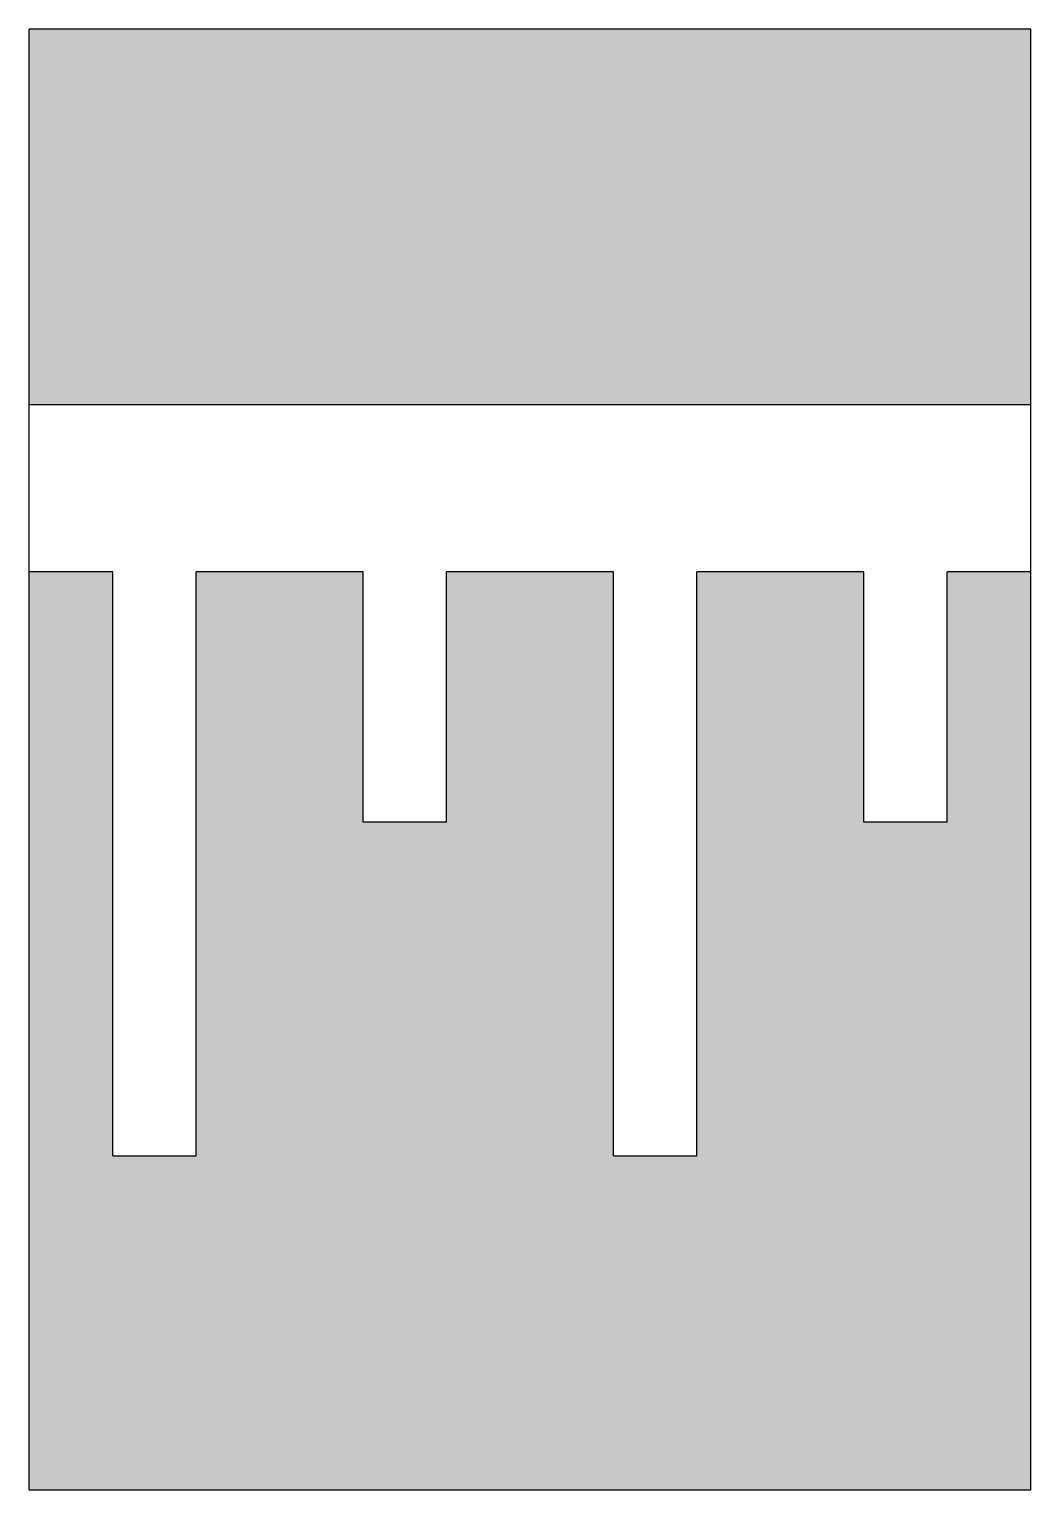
# Model space of a CAD drawing. Header units: metres. Extents: x 0 to 1.2, y 0 to 1.75.
import ezdxf

# ---------------------------------------------------------------- set-up
doc = ezdxf.new("R2010")
doc.units = ezdxf.units.M
doc.header["$LTSCALE"] = 0.2

msp = doc.modelspace()

# ---------------------------------------------------------------- hatches: boundary and pattern name
h = msp.add_hatch(color=254)
h.dxf.hatch_style = 1
h.paths.add_polyline_path([(1.2, 1.75), (0, 1.75), (0, 1.3), (1.2, 1.3)])
h.paths.add_polyline_path([(0.7, 1.1), (0.5, 1.1), (0.5, 0.8), (0.4, 0.8), (0.4, 1.1), (0.2, 1.1), (0.2, 0.4), (0.1, 0.4), (0.1, 1.1), (0, 1.1), (0, 0), (1.2, 0), (1.2, 1.1), (1.1, 1.1), (1.1, 0.8), (1, 0.8), (1, 1.1), (0.8, 1.1), (0.8, 0.4), (0.7, 0.4)])

# ---------------------------------------------------------------- linework, layer by layer
for p, q in [((1.2, 1.75), (0, 1.75)), ((0, 0), (0, 1.75)), ((1.2, 0), (1.2, 1.75)), ((1.2, 1.3), (0, 1.3)), ((0.1, 1.1), (0, 1.1)), ((0.1, 0.4), (0.1, 1.1)), ((0.2, 0.4), (0.2, 1.1)), ((0.4, 1.1), (0.2, 1.1)), ((0.4, 0.8), (0.4, 1.1)), ((0.5, 0.8), (0.5, 1.1)), ((0.7, 1.1), (0.5, 1.1)), ((0.7, 0.4), (0.7, 1.1)), ((0.8, 0.4), (0.8, 1.1)), ((1, 1.1), (0.8, 1.1)), ((1, 0.8), (1, 1.1)), ((1.2, 1.1), (1.1, 1.1)), ((1.1, 0.8), (1.1, 1.1)), ((0.5, 0.8), (0.4, 0.8)), ((1.1, 0.8), (1, 0.8)), ((0.1, 0.4), (0.2, 0.4)), ((0.7, 0.4), (0.8, 0.4)), ((0, 0), (1.2, 0))]:
    msp.add_line(p, q)

doc.saveas('drawing.dxf')
